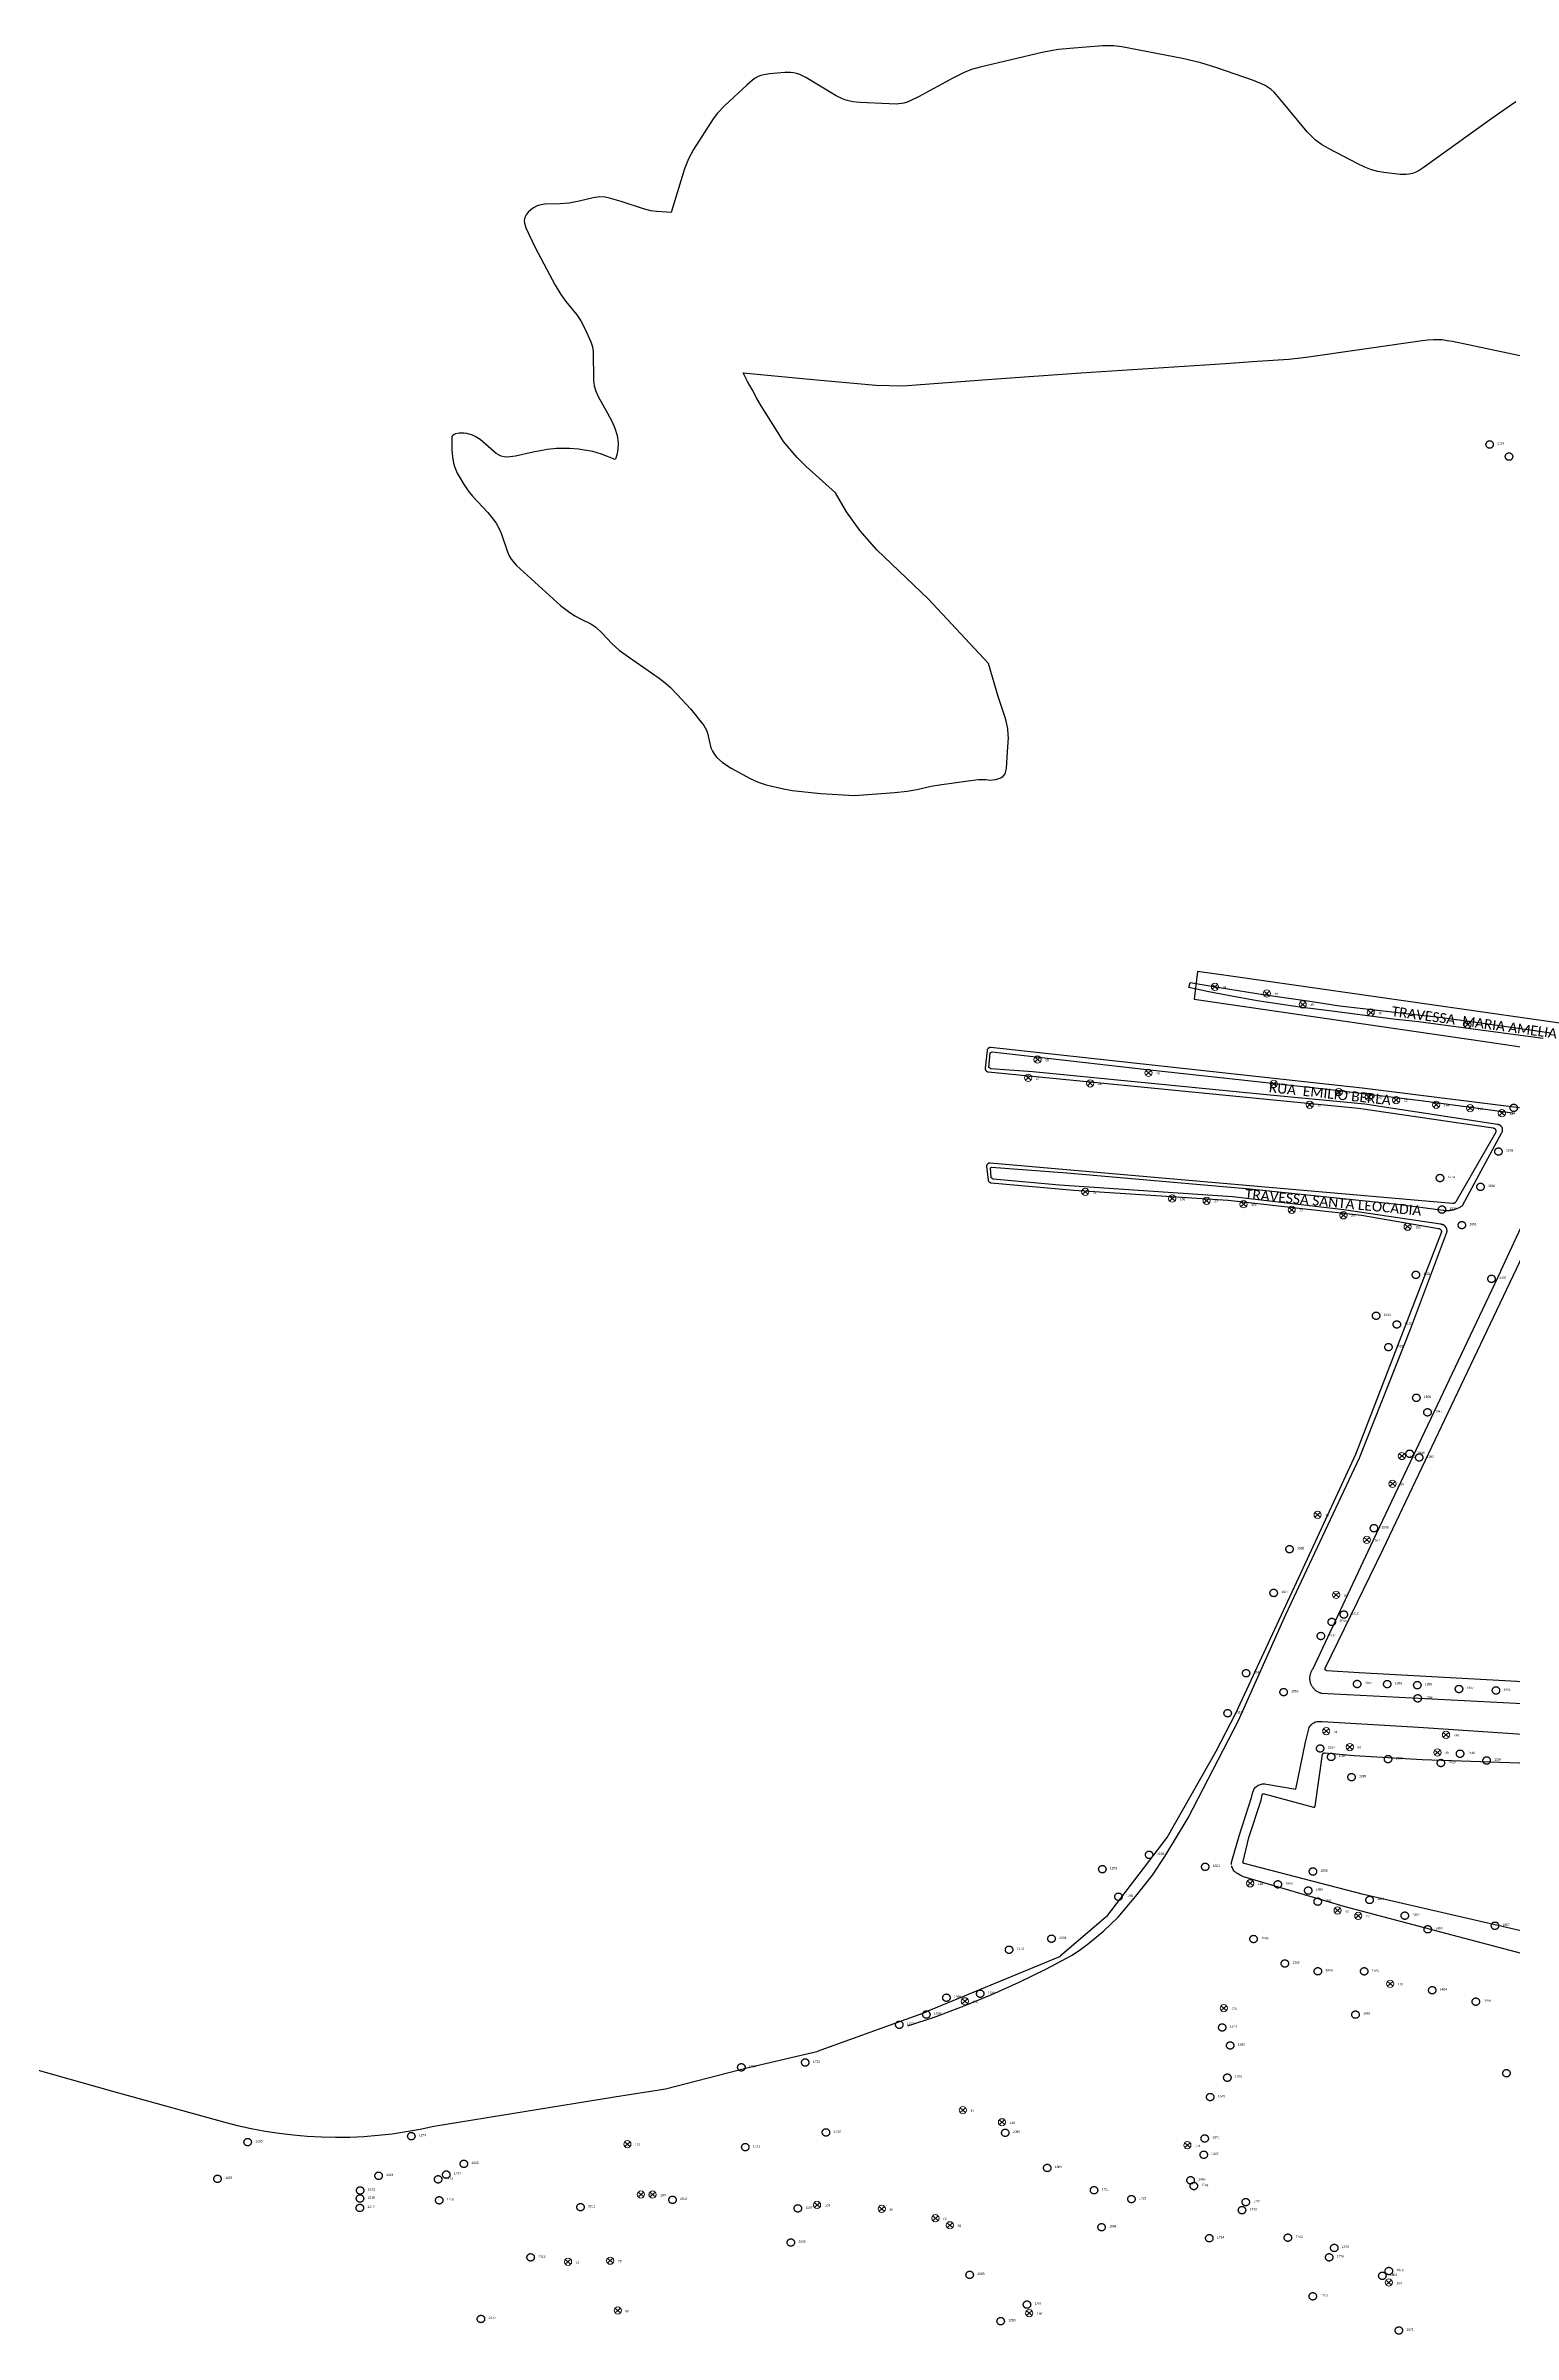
# Model space of a CAD drawing. Header units: millimetres. Extents: x 676447 to 689606, y 7455628 to 7463967.
# Drawn here: x 684855 to 685300, y 7457893 to 7458587 of the extents above; entities that cross this region are included whole.
import ezdxf

# ---------------------------------------------------------------- set-up
doc = ezdxf.new("R2010")
doc.units = ezdxf.units.MM
doc.header["$LTSCALE"] = 0.1
doc.header["$MEASUREMENT"] = 0
doc.linetypes.add('PHANTOM2', pattern=[1.25, 0.625, -0.125, 0.125, -0.125, 0.125, -0.125])
doc.layers.add('10.4-Postes', color=1, linetype='Continuous', lineweight=0)
for name, color, linetype in [('Caixas Subterrâneas', 5, 'Continuous'), ('LEGENDAS_INFRAESTRUTURAS', 7, 'Continuous'), ('MUB_MEIOFIO', 7, 'Continuous'), ('MUB_QUADRAS', 7, 'Continuous'), ('MUB_SEGMENTO', 7, 'Continuous'), ('NOS_DE_INFRAESTRUTURA', 7, 'Continuous')]:
    doc.layers.add(name, color=color, linetype=linetype)
doc.styles.add('Legend', font='calibri.ttf')
doc.styles.get("Standard").update_dxf_attribs({"font": 'arial.ttf'})

# ---------------------------------------------------------------- blocks, each defined once
blk = doc.blocks.new('MHMZ')
at = {"linetype": 'PHANTOM2'}
blk.add_circle((0, 0), 0.0000101, dxfattribs=at)
blk = doc.blocks.new('PTPT')
at = {"layer": '10.4-Postes', "color": 1, "linetype": 'PHANTOM2'}
for points in [[(-0.0000079, 0.0000104), (0.0000075, -0.000002)], [(0.000007, 0.0000109), (-0.0000074, -0.0000025)]]:
    blk.add_lwpolyline(points, dxfattribs=at)
at = {"layer": '10.4-Postes', "color": 1}
blk.add_circle((-0.0000002, 0.0000042), 0.00000987, dxfattribs=at)

msp = doc.modelspace()

# ---------------------------------------------------------------- linework, layer by layer
at = {"layer": 'MUB_MEIOFIO', "linetype": 'Continuous'}
for points in [[(685309.46, 7458285.9), (685292.01, 7458288.17), (685271.62, 7458290.96), (685264.02, 7458291.79), (685243.88, 7458294.43), (685236.34, 7458295.33), (685222.75, 7458297.3), (685213.89, 7458298.95), (685208.03, 7458300.07), (685202.01, 7458301.34), (685202.39, 7458302.85), (685211.92, 7458301.27), (685224.57, 7458299.25), (685239.43, 7458297.15), (685247.69, 7458295.8), (685254.91, 7458294.97), (685270.57, 7458293.18), (685278.84, 7458292.27), (685291.98, 7458290.47), (685311.81, 7458287.62)], [(685116.78, 7457986.46), (685125.37, 7457989.36), (685133.86, 7457992.53), (685142.25, 7457995.98), (685150.51, 7457999.7), (685158.66, 7458003.69), (685166.66, 7458007.94), (685169.13, 7458009.67), (685171.54, 7458011.49), (685173.89, 7458013.38), (685176.18, 7458015.35), (685178.41, 7458017.39), (685180.56, 7458019.5), (685185.88, 7458025.79), (685191.02, 7458032.23), (685194.74, 7458037.82), (685201.77, 7458049.61), (685217.05, 7458079.09), (685231.47, 7458111.27), (685253.77, 7458158.71), (685269.22, 7458197.8), (685280.19, 7458226.86), (685280.21, 7458226.93), (685280.23, 7458227), (685280.25, 7458227.06), (685280.27, 7458227.13), (685280.28, 7458227.2), (685280.29, 7458227.27), (685280.3, 7458227.33), (685280.31, 7458227.4), (685280.31, 7458227.47), (685280.32, 7458227.54), (685280.32, 7458227.61), (685280.31, 7458227.68), (685280.31, 7458227.75), (685280.3, 7458227.82), (685280.29, 7458227.88), (685280.28, 7458227.95), (685280.26, 7458228.02), (685280.25, 7458228.09), (685280.23, 7458228.15), (685280.21, 7458228.22), (685280.18, 7458228.28), (685280.16, 7458228.35), (685280.13, 7458228.41), (685280.1, 7458228.47), (685280.07, 7458228.53), (685280.03, 7458228.59), (685279.99, 7458228.65), (685279.96, 7458228.71), (685279.92, 7458228.77), (685279.87, 7458228.82), (685279.83, 7458228.87), (685279.78, 7458228.93), (685279.73, 7458228.97), (685279.68, 7458229.02), (685279.63, 7458229.07), (685279.58, 7458229.11), (685279.53, 7458229.16), (685279.47, 7458229.2), (685279.41, 7458229.24), (685279.35, 7458229.27), (685279.29, 7458229.31), (685279.23, 7458229.34), (685279.17, 7458229.37), (685279.11, 7458229.4), (685279.04, 7458229.42), (685278.98, 7458229.45), (685278.91, 7458229.47), (685278.85, 7458229.49), (685278.78, 7458229.51), (685278.71, 7458229.52), (685278.65, 7458229.53), (685278.58, 7458229.54), (685278.51, 7458229.55), (685278.44, 7458229.56), (685278.37, 7458229.56), (685278.3, 7458229.56), (685249.01, 7458233.96), (685215.26, 7458237.92), (685162.73, 7458241.43), (685142.61, 7458243.23), (685142.07, 7458243.68), (685141.8, 7458246.64), (685142.16, 7458246.91), (685164.98, 7458245.12), (685220.55, 7458240.26), (685265.34, 7458235.68), (685279.18, 7458233.79), (685279.46, 7458233.76), (685279.74, 7458233.74), (685280.02, 7458233.72), (685280.3, 7458233.72), (685280.58, 7458233.72), (685280.85, 7458233.74), (685281.13, 7458233.76), (685281.41, 7458233.8), (685281.69, 7458233.84), (685281.96, 7458233.89), (685282.24, 7458233.95), (685282.51, 7458234.03), (685282.77, 7458234.11), (685283.04, 7458234.2), (685283.3, 7458234.3), (685283.56, 7458234.4), (685283.81, 7458234.52), (685284.07, 7458234.65), (685284.31, 7458234.78), (685284.55, 7458234.92), (685284.79, 7458235.07), (685285.02, 7458235.23), (685296.98, 7458257.4), (685297, 7458257.45), (685297.03, 7458257.5), (685297.05, 7458257.55), (685297.07, 7458257.6), (685297.09, 7458257.66), (685297.11, 7458257.71), (685297.12, 7458257.77), (685297.14, 7458257.82), (685297.15, 7458257.88), (685297.16, 7458257.93), (685297.16, 7458257.99), (685297.17, 7458258.04), (685297.17, 7458258.1), (685297.18, 7458258.16), (685297.18, 7458258.21), (685297.17, 7458258.27), (685297.17, 7458258.33), (685297.16, 7458258.38), (685297.15, 7458258.44), (685297.15, 7458258.49), (685297.13, 7458258.55), (685297.12, 7458258.6), (685297.1, 7458258.66), (685297.09, 7458258.71), (685297.07, 7458258.77), (685297.05, 7458258.82), (685297.02, 7458258.87), (685297, 7458258.92), (685296.97, 7458258.97), (685296.94, 7458259.02), (685296.91, 7458259.07), (685296.88, 7458259.12), (685296.85, 7458259.16), (685296.81, 7458259.21), (685296.78, 7458259.25), (685296.74, 7458259.29), (685296.7, 7458259.33), (685296.66, 7458259.37), (685296.62, 7458259.41), (685296.58, 7458259.45), (685296.53, 7458259.48), (685296.49, 7458259.52), (685296.44, 7458259.55), (685296.39, 7458259.58), (685296.34, 7458259.61), (685296.29, 7458259.63), (685296.24, 7458259.66), (685296.19, 7458259.68), (685296.14, 7458259.71), (685296.09, 7458259.73), (685296.03, 7458259.74), (685295.98, 7458259.76), (685295.92, 7458259.77), (685295.87, 7458259.79), (685295.81, 7458259.8), (685295.76, 7458259.81), (685295.7, 7458259.81), (685295.64, 7458259.82), (685255.34, 7458266), (685227.72, 7458268.6), (685154.69, 7458275.78), (685141.92, 7458276.73), (685141.39, 7458277.09), (685141.74, 7458281.52), (685142.32, 7458281.87), (685188.39, 7458276.6), (685244.96, 7458270.43), (685273.14, 7458267.03), (685300.91, 7458263.2)], [(685315.56, 7458256.19), (685296.55, 7458215.29), (685296.54, 7458215.27), (685257.09, 7458132.07), (685239.51, 7458094.59), (685239.42, 7458094.46), (685239.33, 7458094.33), (685239.25, 7458094.19), (685239.17, 7458094.05), (685239.1, 7458093.91), (685239.04, 7458093.77), (685238.97, 7458093.62), (685238.92, 7458093.48), (685238.86, 7458093.33), (685238.82, 7458093.17), (685238.78, 7458093.02), (685238.74, 7458092.87), (685238.71, 7458092.71), (685238.68, 7458092.56), (685238.66, 7458092.4), (685238.65, 7458092.24), (685238.64, 7458092.08), (685238.64, 7458091.93), (685238.64, 7458091.77), (685238.64, 7458091.61), (685238.66, 7458091.45), (685238.68, 7458091.29), (685238.7, 7458091.14), (685238.73, 7458090.98), (685238.76, 7458090.83), (685238.8, 7458090.67), (685238.85, 7458090.52), (685238.9, 7458090.37), (685238.95, 7458090.22), (685239.01, 7458090.08), (685239.08, 7458089.93), (685239.15, 7458089.79), (685239.22, 7458089.65), (685239.3, 7458089.51), (685239.38, 7458089.38), (685239.47, 7458089.25), (685239.57, 7458089.12), (685239.66, 7458089), (685239.77, 7458088.87), (685239.87, 7458088.76), (685239.98, 7458088.64), (685240.1, 7458088.53), (685240.21, 7458088.43), (685240.33, 7458088.32), (685240.46, 7458088.23), (685240.59, 7458088.13), (685240.72, 7458088.04), (685240.85, 7458087.96), (685240.99, 7458087.88), (685241.13, 7458087.81), (685241.27, 7458087.74), (685241.41, 7458087.67), (685241.56, 7458087.61), (685241.71, 7458087.55), (685241.86, 7458087.5), (685242.01, 7458087.46), (685242.16, 7458087.42), (685348.59, 7458081.9)], [(685214.95, 7458035.38), (685214.95, 7458036.02), (685215.01, 7458036.36), (685215.03, 7458036.47), (685217.36, 7458044.44), (685221.05, 7458055.72), (685221.34, 7458057.1), (685221.4, 7458057.39), (685221.57, 7458057.81), (685221.69, 7458058.06), (685221.86, 7458058.34), (685222.23, 7458058.84), (685222.44, 7458059), (685222.48, 7458059.04), (685223.01, 7458059.43), (685223.42, 7458059.6), (685223.72, 7458059.72), (685224.04, 7458059.78), (685224.04, 7458059.78), (685224.38, 7458059.85), (685224.72, 7458059.85), (685225.07, 7458059.85), (685225.51, 7458059.76), (685234.42, 7458058.28), (685237.37, 7458072.52), (685238.49, 7458077), (685238.66, 7458077.28), (685238.78, 7458077.44), (685238.93, 7458077.65), (685239.27, 7458077.99), (685239.6, 7458078.24), (685239.88, 7458078.4), (685240.38, 7458078.65), (685240.55, 7458078.69), (685240.88, 7458078.82), (685241.36, 7458078.82), (685241.4, 7458078.82), (685241.9, 7458078.78), (685242.47, 7458078.74), (685271.7, 7458077.08), (685342.29, 7458072.31)], [(685323.53, 7458002.96), (685249.43, 7458022.57), (685218.6, 7458031.68), (685217.55, 7458032.2), (685216.76, 7458032.68), (685216.48, 7458032.83), (685216.32, 7458032.95), (685216.32, 7458032.95), (685215.94, 7458033.23), (685215.78, 7458033.44), (685215.46, 7458033.76), (685215.22, 7458034.38), (685215.22, 7458034.38), (685215.2, 7458034.43), (685215.08, 7458034.73), (685215.01, 7458035.05)]]:
    msp.add_lwpolyline(points, dxfattribs=at)
at = {"layer": 'MUB_QUADRAS', "linetype": 'Continuous'}
for points in [[(685301.22, 7458569.95), (685293.95, 7458564.87), (685273.08, 7458549.89), (685271.89, 7458549.13), (685270.83, 7458548.57), (685269.83, 7458548.17), (685268.85, 7458547.94), (685267.89, 7458547.85), (685266.11, 7458547.91), (685261.14, 7458548.48), (685259.37, 7458548.76), (685257.43, 7458549.26), (685255.42, 7458550.06), (685253.25, 7458551.13), (685244.41, 7458555.78), (685242.28, 7458556.99), (685240.42, 7458558.3), (685239.57, 7458559.06), (685237.89, 7458560.83), (685229.59, 7458570.85), (685227.84, 7458572.8), (685226.98, 7458573.61), (685226.09, 7458574.3), (685225.13, 7458574.9), (685224.07, 7458575.42), (685221.61, 7458576.38), (685210.46, 7458580.25), (685205.6, 7458581.78), (685200.13, 7458583.01), (685181.73, 7458586.63), (685179.3, 7458586.92), (685175.86, 7458586.9), (685165.96, 7458586.12), (685162.51, 7458585.77), (685160.19, 7458585.4), (685157.52, 7458584.84), (685138.75, 7458580.44), (685136.11, 7458579.71), (685133.86, 7458578.86), (685130.38, 7458577.11), (685120.03, 7458571.45), (685117.68, 7458570.28), (685116.6, 7458569.85), (685115.53, 7458569.54), (685113.36, 7458569.25), (685111.08, 7458569.27), (685102.35, 7458569.74), (685100.09, 7458569.96), (685097.98, 7458570.41), (685096.98, 7458570.78), (685095.02, 7458571.75), (685085.87, 7458577.29), (685083.97, 7458578.21), (685083.03, 7458578.52), (685082.08, 7458578.71), (685081.16, 7458578.79), (685079.44, 7458578.77), (685074.81, 7458578.4), (685073.12, 7458578.15), (685072.23, 7458577.91), (685071.35, 7458577.56), (685070.49, 7458577.09), (685069.65, 7458576.51), (685068, 7458575.12), (685061.29, 7458568.85), (685059.06, 7458566.49), (685057.76, 7458564.79), (685051.77, 7458555.49), (685050.23, 7458552.65), (685049.06, 7458549.59), (685045, 7458536.33), (685043.7, 7458536.5), (685040.57, 7458536.65), (685038.85, 7458536.89), (685036.63, 7458537.43), (685029.85, 7458539.67), (685026.27, 7458540.72), (685024.96, 7458541), (685023.26, 7458541.08), (685021.29, 7458540.8), (685017.07, 7458539.79), (685014.05, 7458539.24), (685011.34, 7458539), (685006.62, 7458538.92), (685005.04, 7458538.61), (685004.15, 7458538.27), (685003.25, 7458537.78), (685002.39, 7458537.15), (685001.61, 7458536.42), (685000.99, 7458535.62), (685000.58, 7458534.8), (685000.42, 7458533.97), (685000.46, 7458533.16), (685000.92, 7458531.7), (685003.76, 7458525.78), (685009.78, 7458514.37), (685011.53, 7458511.45), (685013.06, 7458509.41), (685016.41, 7458505.32), (685017.59, 7458503.53), (685018.66, 7458501.43), (685020.61, 7458497.13), (685021.12, 7458495.63), (685021.38, 7458494.22), (685021.47, 7458485.42), (685021.65, 7458483.83), (685022.13, 7458482.14), (685022.88, 7458480.52), (685025.71, 7458475.55), (685027.02, 7458473.04), (685027.88, 7458470.99), (685028.58, 7458468.74), (685028.94, 7458466.49), (685028.85, 7458464.45), (685028.52, 7458462.84), (685028.2, 7458461.88), (685027.96, 7458461.47), (685023.85, 7458463.12), (685021.22, 7458463.9), (685016.91, 7458464.62), (685014.14, 7458464.83), (685010.25, 7458464.75), (685007.37, 7458464.46), (685003.11, 7458463.7), (684997.74, 7458462.48), (684995.37, 7458462.19), (684994.33, 7458462.25), (684993.41, 7458462.49), (684992.6, 7458462.86), (684991.9, 7458463.32), (684987.09, 7458467.54), (684985.57, 7458468.48), (684984.72, 7458468.85), (684982.98, 7458469.33), (684982.14, 7458469.45), (684980.67, 7458469.45), (684979.56, 7458469.21), (684979.15, 7458469.03), (684978.63, 7458468.65), (684978.51, 7458468.41), (684978.42, 7458467.67), (684978.46, 7458464.41), (684978.63, 7458462.32), (684979, 7458460.34), (684979.29, 7458459.37), (684980.13, 7458457.35), (684980.69, 7458456.26), (684982.02, 7458454.04), (684983.43, 7458451.99), (684984.74, 7458450.34), (684989.4, 7458445.35), (684990.63, 7458443.87), (684991.89, 7458442.12), (684993.05, 7458440.03), (684993.56, 7458438.83), (684995.33, 7458433.49), (684995.87, 7458432.27), (684996.5, 7458431.2), (684998.06, 7458429.34), (685011.46, 7458417.18), (685013.86, 7458415.38), (685015.81, 7458414.05), (685017.85, 7458412.9), (685020.64, 7458411.59), (685022.18, 7458410.63), (685023.9, 7458409.05), (685027.1, 7458405.6), (685029.26, 7458403.69), (685032.09, 7458401.61), (685041.35, 7458395.11), (685043.16, 7458393.75), (685044.69, 7458392.45), (685046.85, 7458390.23), (685050.91, 7458385.73), (685054.92, 7458380.78), (685055.72, 7458379.36), (685056.05, 7458378.45), (685057.07, 7458374.07), (685057.51, 7458373), (685058.1, 7458372.02), (685058.84, 7458371.14), (685060.55, 7458369.63), (685063.16, 7458367.9), (685069, 7458364.71), (685071.39, 7458363.62), (685073.78, 7458362.85), (685079.04, 7458361.59), (685081.7, 7458361.12), (685090.36, 7458360.19), (685100.58, 7458359.54), (685108.72, 7458360.23), (685112.84, 7458360.51), (685116.58, 7458360.86), (685119.5, 7458361.39), (685123.81, 7458362.37), (685126.37, 7458362.78), (685135.04, 7458364.03), (685138.17, 7458364.42), (685140.5, 7458364.38), (685141.69, 7458364.2), (685143.42, 7458364.43), (685144.94, 7458364.92), (685145.74, 7458365.46), (685146.28, 7458366.15), (685146.66, 7458367.75), (685147.05, 7458372.94), (685147.28, 7458377.09), (685147.25, 7458378), (685147.07, 7458379.93), (685146.61, 7458382.07), (685146.3, 7458383.2), (685144.15, 7458389.64), (685141.21, 7458399.6), (685122.9, 7458419.18), (685107.33, 7458434.08), (685102.32, 7458439.83), (685098.21, 7458445.59), (685094.82, 7458451.31), (685085.93, 7458459.34), (685083.19, 7458462.03), (685079.02, 7458466.94), (685076.39, 7458471.14), (685072.3, 7458477.76), (685070.83, 7458480.19), (685069.51, 7458482.67), (685068.19, 7458485.15), (685066.88, 7458487.77), (685086.98, 7458485.87), (685107.08, 7458483.98), (685115.24, 7458483.78), (685142.23, 7458485.78), (685169.22, 7458487.79), (685213.13, 7458490.58), (685222.76, 7458491.24), (685232.38, 7458491.91), (685237.62, 7458492.49), (685255.18, 7458495.02), (685272.73, 7458497.55), (685274.45, 7458497.71), (685276.17, 7458497.88), (685278.17, 7458497.84), (685278.83, 7458497.8), (685280.38, 7458497.56), (685281.93, 7458497.32), (685312.01, 7458490.98)], [(685314.5, 7458290.59), (685214.07, 7458304.88), (685204.67, 7458306.22), (685203.62, 7458297.79), (685291.76, 7458284.94), (685310.93, 7458282.19)], [(685302.26, 7458264.85), (685254.56, 7458270.88), (685141.92, 7458283.13), (685141.81, 7458283.14), (685141.71, 7458283.13), (685141.61, 7458283.12), (685141.5, 7458283.09), (685141.41, 7458283.05), (685141.31, 7458283.01), (685141.23, 7458282.95), (685141.14, 7458282.88), (685141.07, 7458282.81), (685141, 7458282.73), (685140.95, 7458282.64), (685140.9, 7458282.55), (685140.86, 7458282.45), (685140.83, 7458282.35), (685140.82, 7458282.25), (685140.82, 7458282.24), (685140.25, 7458276.87), (685140.25, 7458276.77), (685140.25, 7458276.66), (685140.27, 7458276.56), (685140.3, 7458276.46), (685140.34, 7458276.36), (685140.38, 7458276.27), (685140.44, 7458276.18), (685140.51, 7458276.1), (685140.58, 7458276.02), (685140.66, 7458275.96), (685140.75, 7458275.9), (685140.84, 7458275.85), (685140.94, 7458275.82), (685141.04, 7458275.79), (685141.15, 7458275.77), (685253.48, 7458264.74), (685294.27, 7458258.79), (685294.34, 7458258.78), (685294.44, 7458258.75), (685294.54, 7458258.72), (685294.63, 7458258.67), (685294.72, 7458258.61), (685294.8, 7458258.55), (685294.87, 7458258.47), (685294.94, 7458258.39), (685295, 7458258.3), (685295.04, 7458258.21), (685295.08, 7458258.11), (685295.11, 7458258.01), (685295.12, 7458257.91), (685295.13, 7458257.8), (685295.13, 7458257.7), (685295.11, 7458257.6), (685295.08, 7458257.5), (685295.04, 7458257.4), (685295, 7458257.3), (685282.97, 7458236.36), (685282.95, 7458236.32), (685282.88, 7458236.24), (685282.82, 7458236.16), (685282.74, 7458236.09), (685282.65, 7458236.03), (685282.56, 7458235.97), (685282.47, 7458235.93), (685282.37, 7458235.9), (685282.27, 7458235.87), (685282.16, 7458235.86), (685282.06, 7458235.86), (685281.95, 7458235.87), (685141.7, 7458248.09), (685141.59, 7458248.1), (685141.49, 7458248.09), (685141.38, 7458248.07), (685141.28, 7458248.04), (685141.19, 7458248), (685141.09, 7458247.95), (685141.01, 7458247.89), (685140.93, 7458247.83), (685140.86, 7458247.75), (685140.79, 7458247.67), (685140.74, 7458247.58), (685140.69, 7458247.49), (685140.65, 7458247.39), (685140.63, 7458247.29), (685140.61, 7458247.18), (685140.61, 7458247.08), (685140.62, 7458246.97), (685141.13, 7458243.01), (685141.15, 7458242.91), (685141.18, 7458242.8), (685141.22, 7458242.71), (685141.26, 7458242.62), (685141.32, 7458242.53), (685141.39, 7458242.45), (685141.47, 7458242.38), (685141.55, 7458242.31), (685141.64, 7458242.26), (685141.73, 7458242.21), (685141.83, 7458242.18), (685141.93, 7458242.15), (685142.03, 7458242.14), (685167.12, 7458239.94), (685213.85, 7458236.91), (685213.95, 7458236.9), (685254.34, 7458232.29), (685277.77, 7458228.31), (685277.87, 7458228.28), (685277.97, 7458228.25), (685278.06, 7458228.21), (685278.15, 7458228.16), (685278.24, 7458228.09), (685278.31, 7458228.02), (685278.38, 7458227.95), (685278.45, 7458227.86), (685278.5, 7458227.77), (685278.54, 7458227.68), (685278.57, 7458227.58), (685278.59, 7458227.47), (685278.6, 7458227.37), (685278.6, 7458227.26), (685278.59, 7458227.16), (685278.57, 7458227.06), (685278.54, 7458226.96), (685252.51, 7458159.72), (685237.85, 7458128.05), (685216.14, 7458081.19), (685210.2, 7458069.71), (685210.18, 7458069.67), (685195.42, 7458043.67), (685195.41, 7458043.64), (685195.35, 7458043.56), (685177, 7458019.61), (685176.94, 7458019.53), (685176.86, 7458019.46), (685163.01, 7458007.59), (685162.93, 7458007.53), (685162.84, 7458007.47), (685162.74, 7458007.43), (685122.38, 7457990.7), (685122.34, 7457990.68), (685089.3, 7457978.68), (685089.28, 7457978.68), (685089.18, 7457978.65), (685068.81, 7457973.9), (685068.75, 7457973.88), (685043.24, 7457967.33), (685027.8, 7457964.83), (684973.03, 7457955.98), (684968.83, 7457955.07), (684964.6, 7457954.31), (684960.35, 7457953.68), (684956.08, 7457953.2), (684951.8, 7457952.86), (684947.51, 7457952.66), (684943.21, 7457952.61), (684938.92, 7457952.7), (684934.63, 7457952.93), (684930.35, 7457953.31), (684926.09, 7457953.82), (684921.84, 7457954.48), (684917.62, 7457955.28), (684913.43, 7457956.22), (684909.27, 7457957.3), (684875.69, 7457966.6), (684853.06, 7457972.93)], [(685243.35, 7458094.62), (685243.35, 7458094.67), (685243.35, 7458094.72), (685243.35, 7458094.78), (685243.36, 7458094.83), (685243.38, 7458094.88), (685243.39, 7458094.91), (685260.9, 7458131.06), (685308.24, 7458230.55)], [(685351.26, 7458088.15), (685253.66, 7458093.58), (685243.81, 7458094.19), (685243.76, 7458094.2), (685243.71, 7458094.21), (685243.66, 7458094.23), (685243.61, 7458094.25), (685243.57, 7458094.28), (685243.53, 7458094.31), (685243.49, 7458094.34), (685243.45, 7458094.38), (685243.42, 7458094.42), (685243.4, 7458094.47), (685243.38, 7458094.52), (685243.36, 7458094.57), (685243.35, 7458094.62)], [(685218.42, 7458036.13), (685218.42, 7458036.18), (685218.43, 7458036.23), (685218.44, 7458036.28), (685220.21, 7458043.63), (685223.91, 7458054.95), (685224.24, 7458056.5), (685224.25, 7458056.55), (685224.27, 7458056.6), (685224.29, 7458056.64), (685224.32, 7458056.69), (685224.35, 7458056.73), (685224.39, 7458056.76), (685224.43, 7458056.8), (685224.47, 7458056.83), (685224.52, 7458056.85), (685224.57, 7458056.87), (685224.62, 7458056.88), (685224.67, 7458056.89), (685224.72, 7458056.89), (685224.78, 7458056.89), (685224.83, 7458056.88), (685239.77, 7458052.8), (685239.82, 7458052.79), (685239.88, 7458052.79), (685239.93, 7458052.79), (685239.98, 7458052.8), (685240.03, 7458052.82), (685240.08, 7458052.83), (685240.13, 7458052.86), (685240.17, 7458052.89), (685240.21, 7458052.92), (685240.25, 7458052.96), (685240.28, 7458053), (685240.31, 7458053.04), (685240.34, 7458053.09), (685240.35, 7458053.12), (685242.58, 7458068.92), (685242.6, 7458068.96), (685242.63, 7458069.01), (685242.66, 7458069.05), (685242.69, 7458069.09), (685242.73, 7458069.13), (685242.77, 7458069.16), (685242.82, 7458069.19), (685242.86, 7458069.21), (685242.91, 7458069.22), (685242.96, 7458069.24), (685243.02, 7458069.24), (685243.13, 7458069.25), (685243.26, 7458069.25), (685252.18, 7458068.52), (685272.78, 7458067.3), (685340.64, 7458064.89)], [(685324.66, 7458010.26), (685255.03, 7458026.33), (685218.8, 7458035.68), (685218.75, 7458035.69), (685218.7, 7458035.71), (685218.65, 7458035.74), (685218.61, 7458035.77), (685218.57, 7458035.8), (685218.54, 7458035.84), (685218.5, 7458035.88), (685218.48, 7458035.93), (685218.46, 7458035.98), (685218.44, 7458036.03), (685218.43, 7458036.08), (685218.42, 7458036.13)]]:
    msp.add_lwpolyline(points, dxfattribs=at)

# ---------------------------------------------------------------- block references
at = {"layer": 'Caixas Subterrâneas', "color": 40}
for p, xscale, yscale, zscale, rotation in [((685293.24, 7458466.02), 111319.4907932736, 111319.4907932736, 111319.4907932736, 359.2943854097804), ((685299.11, 7458462.34), 111319.4907932736, 111319.4907932736, 111319.4907932736, 359.2943619245709), ((685300.55, 7458264.85), 111319.4907932736, 111319.4907932736, 111319.4907932736, 359.2942954002558), ((685295.91, 7458251.6), 111319.4907932736, 111319.4907932736, 111319.4907932736, 359.2943089522212), ((685278.18, 7458243.58), 111319.4907932736, 111319.4907932736, 111319.4907932736, 359.2943739528547), ((685290.46, 7458240.9), 111319.4907932736, 111319.4907932736, 111319.4907932736, 359.2943263981427), ((685278.77, 7458234), 111319.4907932736, 111319.4907932736, 111319.4907932736, 359.2943687498206), ((685284.8, 7458229.3), 111319.4907932736, 111319.4907932736, 111319.4907932736, 359.2943443552646), ((685270.87, 7458214.22), 111319.4907932736, 111319.4907932736, 111319.4907932736, 359.2943926840467), ((685293.8, 7458213.02), 111319.4907932736, 111319.4907932736, 111319.4907932736, 359.2943050539393), ((685258.81, 7458201.82), 111319.4907932735, 111319.4907932735, 111319.4907932735, 359.2944347850917), ((685265.08, 7458199.19), 111319.4907932736, 111319.4907932736, 111319.4907932736, 359.2944100943066), ((685262.54, 7458192.31), 111319.4907932735, 111319.4907932735, 111319.4907932735, 359.2944176135682), ((685271, 7458176.94), 111319.4907932736, 111319.4907932736, 111319.4907932736, 359.2943806619006), ((685274.39, 7458172.53), 111319.4907932735, 111319.4907932735, 111319.4907932735, 359.2943664242175), ((685268.98, 7458159.98), 111319.4907932736, 111319.4907932736, 111319.4907932736, 359.2943831285515), ((685271.89, 7458158.85), 111319.4907932735, 111319.4907932735, 111319.4907932735, 359.2943717008097), ((685232.55, 7458131.03), 111319.4907932736, 111319.4907932736, 111319.4907932736, 359.294512852575), ((685258.15, 7458137.41), 111319.4907932736, 111319.4907932736, 111319.4907932736, 359.2944173546337), ((685227.74, 7458117.76), 111319.4907932736, 111319.4907932736, 111319.4907932736, 359.294527042452), ((685249.01, 7458111.23), 111319.4907932736, 111319.4907932736, 111319.4907932736, 359.2944440706415), ((685242.06, 7458104.7), 111319.4907932736, 111319.4907932736, 111319.4907932736, 359.2944684974972), ((685245.36, 7458108.97), 111319.4907932736, 111319.4907932736, 111319.4907932736, 359.2944572588264), ((685219.37, 7458093.42), 111319.4907932736, 111319.4907932736, 111319.4907932736, 359.294551363518), ((685253.04, 7458090.16), 111319.4907932736, 111319.4907932736, 111319.4907932736, 359.2944222158181), ((685262.18, 7458090.12), 111319.4907932736, 111319.4907932736, 111319.4907932736, 359.2943874168678), ((685271.31, 7458089.79), 111319.4907932736, 111319.4907932736, 111319.4907932736, 359.2943525710538), ((685230.75, 7458087.69), 111319.4907932736, 111319.4907932736, 111319.4907932736, 359.2945062825306), ((685271.43, 7458085.81), 111319.4907932736, 111319.4907932736, 111319.4907932736, 359.2943508827187), ((685283.95, 7458088.63), 111319.4907932736, 111319.4907932736, 111319.4907932736, 359.2943041063753), ((685295.16, 7458088.21), 111319.4907932736, 111319.4907932736, 111319.4907932736, 359.2942612756633), ((685213.78, 7458081.29), 111319.4907932735, 111319.4907932735, 111319.4907932735, 359.2945689181025), ((685241.82, 7458070.61), 111319.4907932736, 111319.4907932736, 111319.4907932736, 359.2944588575349), ((685284.27, 7458069.01), 111319.4907932736, 111319.4907932736, 111319.4907932736, 359.2942968044133), ((685245.18, 7458068.04), 111319.4907932735, 111319.4907932735, 111319.4907932735, 359.2944452804614), ((685251.34, 7458061.91), 111319.4907932736, 111319.4907932736, 111319.4907932736, 359.2944199565755), ((685262.43, 7458067.38), 111319.4907932736, 111319.4907932736, 111319.4907932736, 359.2943794298586), ((685278.45, 7458066.19), 111319.4907932736, 111319.4907932736, 111319.4907932736, 359.2943180970611), ((685292.32, 7458066.96), 111319.4907932736, 111319.4907932736, 111319.4907932736, 359.2942655339933), ((685175.77, 7458033.99), 111319.4907932736, 111319.4907932736, 111319.4907932736, 359.2946989467106), ((685189.95, 7458038.36), 111319.4907932736, 111319.4907932736, 111319.4907932736, 359.2946463259469), ((685206.97, 7458034.71), 111319.4907932735, 111319.4907932735, 111319.4907932735, 359.2945804440243), ((685229, 7458029.41), 111319.4907932736, 111319.4907932736, 111319.4907932736, 359.2944949278111), ((685238.22, 7458027.51), 111319.4907932736, 111319.4907932736, 111319.4907932736, 359.2944592670837), ((685239.65, 7458033.31), 111319.4907932736, 111319.4907932736, 111319.4907932736, 359.2944556124129), ((685180.65, 7458025.65), 111319.4907932736, 111319.4907932736, 111319.4907932736, 359.2946778004333), ((685241.1, 7458024.16), 111319.4907932736, 111319.4907932736, 111319.4907932736, 359.2944472714565), ((685256.83, 7458024.67), 111319.4907932736, 111319.4907932736, 111319.4907932736, 359.2943875260602), ((685267.5, 7458019.91), 111319.4907932735, 111319.4907932735, 111319.4907932735, 359.2943454396204), ((685274.46, 7458015.78), 111319.4907932736, 111319.4907932736, 111319.4907932736, 359.2943176681777), ((685294.86, 7458016.85), 111319.4907932736, 111319.4907932736, 111319.4907932736, 359.2942403721107), ((685147.47, 7458009.58), 111319.4907932736, 111319.4907932736, 111319.4907932736, 359.2947991341025), ((685160.35, 7458012.91), 111319.4907932736, 111319.4907932736, 111319.4907932736, 359.2947511454462), ((685221.64, 7458012.82), 111319.4907932736, 111319.4907932736, 111319.4907932736, 359.2945178369874), ((685231.13, 7458005.4), 111319.4907932736, 111319.4907932736, 111319.4907932736, 359.2944794057904), ((685241.14, 7458003.04), 111319.4907932735, 111319.4907932735, 111319.4907932735, 359.2944405726486), ((685255.2, 7458003.02), 111319.4907932736, 111319.4907932736, 111319.4907932736, 359.2943870436798), ((685128.47, 7457995.03), 111319.4907932736, 111319.4907932736, 111319.4907932736, 359.2948669511665), ((685138.73, 7457996.24), 111319.4907932735, 111319.4907932735, 111319.4907932735, 359.2948282982708), ((685275.83, 7457997.29), 111319.4907932736, 111319.4907932736, 111319.4907932736, 359.2943067345411), ((685289.03, 7457993.83), 111319.4907932735, 111319.4907932735, 111319.4907932735, 359.2942554322329), ((685114.18, 7457986.82), 111319.4907932736, 111319.4907932736, 111319.4907932736, 359.2949188056106), ((685122.39, 7457989.94), 111319.4907932735, 111319.4907932735, 111319.4907932735, 359.2948885169669), ((685212.13, 7457986.01), 111319.4907932736, 111319.4907932736, 111319.4907932736, 359.2945457459033), ((685252.55, 7457989.9), 111319.4907932736, 111319.4907932736, 111319.4907932736, 359.2943930844084), ((685214.55, 7457980.55), 111319.4907932736, 111319.4907932736, 111319.4907932736, 359.294534821526), ((685066.28, 7457973.92), 111319.4907932736, 111319.4907932736, 111319.4907932736, 359.2950971533749), ((685085.66, 7457975.37), 111319.4907932735, 111319.4907932735, 111319.4907932735, 359.2950238287567), ((685298.34, 7457972.12), 111319.4907932736, 111319.4907932736, 111319.4907932736, 359.2942132882445), ((685208.49, 7457964.9), 111319.4907932736, 111319.4907932736, 111319.4907932736, 359.2945530438008), ((685213.68, 7457970.78), 111319.4907932735, 111319.4907932735, 111319.4907932735, 359.2945351232255), ((684916.54, 7457951.25), 111319.4907932736, 111319.4907932736, 111319.4907932736, 359.2956601349902), ((684966.19, 7457953.04), 111319.4907932736, 111319.4907932736, 111319.4907932736, 359.2954716934642), ((685091.94, 7457954.18), 111319.4907932736, 111319.4907932736, 111319.4907932736, 359.29499337198), ((685146.32, 7457954.07), 111319.4907932736, 111319.4907932736, 111319.4907932736, 359.2947863612494), ((685206.82, 7457952.35), 111319.4907932736, 111319.4907932736, 111319.4907932736, 359.2945555239102), ((684982.1, 7457944.66), 111319.4907932736, 111319.4907932736, 111319.4907932736, 359.2954085309366), ((685067.48, 7457949.73), 111319.4907932736, 111319.4907932736, 111319.4907932736, 359.2950851185182), ((685206.53, 7457947.41), 111319.4907932736, 111319.4907932736, 111319.4907932736, 359.2945550972782), ((684907.4, 7457940.11), 111319.4907932735, 111319.4907932735, 111319.4907932735, 359.2956914725165), ((684956.26, 7457941.04), 111319.4907932736, 111319.4907932736, 111319.4907932736, 359.2955057970379), ((684974.3, 7457939.95), 111319.4907932736, 111319.4907932736, 111319.4907932736, 359.2954367959015), ((684976.78, 7457941.38), 111319.4907932736, 111319.4907932736, 111319.4907932736, 359.2954277831722), ((685159.06, 7457943.4), 111319.4907932736, 111319.4907932736, 111319.4907932736, 359.2947345668647), ((685202.54, 7457939.67), 111319.4907932736, 111319.4907932736, 111319.4907932736, 359.2945678941875), ((685203.51, 7457937.92), 111319.4907932736, 111319.4907932736, 111319.4907932736, 359.2945636779592), ((684950.56, 7457931.28), 111319.4907932735, 111319.4907932735, 111319.4907932735, 359.2955244627678), ((684950.62, 7457934.14), 111319.4907932735, 111319.4907932735, 111319.4907932735, 359.2955251502558), ((684950.66, 7457936.56), 111319.4907932736, 111319.4907932736, 111319.4907932736, 359.2955257326155), ((684974.64, 7457933.58), 111319.4907932735, 111319.4907932735, 111319.4907932735, 359.2954335312666), ((685017.49, 7457931.51), 111319.4907932736, 111319.4907932736, 111319.4907932736, 359.2952697880446), ((685045.4, 7457933.73), 111319.4907932736, 111319.4907932736, 111319.4907932736, 359.2951642279146), ((685083.4, 7457931.14), 111319.4907932735, 111319.4907932735, 111319.4907932735, 359.2950187853214), ((685173.25, 7457936.65), 111319.4907932736, 111319.4907932736, 111319.4907932736, 359.2946784748723), ((685184.59, 7457933.96), 111319.4907932736, 111319.4907932736, 111319.4907932736, 359.2946344693971), ((685218.13, 7457930.61), 111319.4907932736, 111319.4907932736, 111319.4907932736, 359.2945057758067), ((685219.27, 7457933.05), 111319.4907932736, 111319.4907932736, 111319.4907932736, 359.2945021987737), ((685175.54, 7457925.43), 111319.4907932736, 111319.4907932736, 111319.4907932736, 359.2946662910066), ((685002.37, 7457916.29), 111319.4907932736, 111319.4907932736, 111319.4907932736, 359.2953226188417), ((685081.29, 7457920.78), 111319.4907932735, 111319.4907932735, 111319.4907932735, 359.2950235988412), ((685208.21, 7457922.09), 111319.4907932735, 111319.4907932735, 111319.4907932735, 359.2945408814155), ((685232.05, 7457922.26), 111319.4907932736, 111319.4907932736, 111319.4907932736, 359.2944502097035), ((685244.58, 7457916.3), 111319.4907932736, 111319.4907932736, 111319.4907932736, 359.2944006546622), ((685246.11, 7457919.15), 111319.4907932736, 111319.4907932736, 111319.4907932736, 359.2943957213041), ((685135.53, 7457910.97), 111319.4907932736, 111319.4907932736, 111319.4907932736, 359.2948141096023), ((685260.69, 7457910.7), 111319.4907932736, 111319.4907932736, 111319.4907932736, 359.2943376135183), ((685262.66, 7457912.15), 111319.4907932736, 111319.4907932736, 111319.4907932736, 359.2943305421253), ((685152.91, 7457901.96), 111319.4907932735, 111319.4907932735, 111319.4907932735, 359.2947451728114), ((685239.59, 7457904.48), 111319.4907932736, 111319.4907932736, 111319.4907932736, 359.2944159864399), ((684987.3, 7457897.61), 111319.4907932735, 111319.4907932735, 111319.4907932735, 359.2953742197276), ((685144.93, 7457896.95), 111319.4907932736, 111319.4907932736, 111319.4907932736, 359.2947740145975), ((685265.69, 7457894.12), 111319.4907932736, 111319.4907932736, 111319.4907932736, 359.294313439009)]:
    msp.add_blockref('MHMZ', p, dxfattribs=dict(at, xscale=xscale, yscale=yscale, zscale=zscale, rotation=rotation))
at = {"layer": 'NOS_DE_INFRAESTRUTURA', "color": 1}
for p, xscale, yscale, zscale, rotation in [((685209.95, 7458301.09), 111319.4907932736, 111319.4907932736, 111319.4907932736, 359.2946513964077), ((685225.66, 7458299.08), 111319.4907932736, 111319.4907932736, 111319.4907932736, 359.2945910105419), ((685236.55, 7458295.75), 111319.4907932736, 111319.4907932736, 111319.4907932736, 359.2945485401636), ((685257.18, 7458293.28), 111319.4907932736, 111319.4907932736, 111319.4907932736, 359.2944692427131), ((685286.58, 7458289.63), 111319.4907932735, 111319.4907932735, 111319.4907932735, 359.2943562406958), ((685156.14, 7458279.02), 111319.4907932736, 111319.4907932736, 111319.4907932736, 359.2948493839049), ((685153.3, 7458273.48), 111319.4907932736, 111319.4907932736, 111319.4907932736, 359.294858472678), ((685172.12, 7458271.81), 111319.4907932736, 111319.4907932736, 111319.4907932736, 359.2947863529599), ((685189.78, 7458275.01), 111319.4907932736, 111319.4907932736, 111319.4907932736, 359.2947200977646), ((685227.79, 7458271.69), 111319.4907932736, 111319.4907932736, 111319.4907932736, 359.2945744380121), ((685238.68, 7458265.34), 111319.4907932736, 111319.4907932736, 111319.4907932736, 359.2945310067655), ((685247.48, 7458269.19), 111319.4907932736, 111319.4907932736, 111319.4907932736, 359.2944987290623), ((685256.59, 7458267.7), 111319.4907932736, 111319.4907932736, 111319.4907932736, 359.2944635848191), ((685264.92, 7458266.76), 111319.4907932736, 111319.4907932736, 111319.4907932736, 359.294431575472), ((685277.06, 7458265.33), 111319.4907932736, 111319.4907932736, 111319.4907932736, 359.2943849337729), ((685287.35, 7458264.29), 111319.4907932736, 111319.4907932736, 111319.4907932736, 359.2943454635689), ((685296.98, 7458262.75), 111319.4907932736, 111319.4907932736, 111319.4907932736, 359.294308329497), ((685170.61, 7458238.92), 111319.4907932736, 111319.4907932736, 111319.4907932736, 359.2947819239596), ((685196.97, 7458236.87), 111319.4907932736, 111319.4907932736, 111319.4907932736, 359.2946809698708), ((685207.42, 7458236.22), 111319.4907932736, 111319.4907932736, 111319.4907932736, 359.2946410013238), ((685218.59, 7458235.15), 111319.4907932736, 111319.4907932736, 111319.4907932736, 359.2945981468607), ((685233.22, 7458233.49), 111319.4907932736, 111319.4907932736, 111319.4907932736, 359.2945419625144), ((685248.91, 7458231.8), 111319.4907932735, 111319.4907932735, 111319.4907932735, 359.2944817033818), ((685268.39, 7458228.36), 111319.4907932736, 111319.4907932736, 111319.4907932736, 359.2944064976933), ((685266.65, 7458158.82), 111319.4907932736, 111319.4907932736, 111319.4907932736, 359.2943916240651), ((685263.82, 7458150.4), 111319.4907932735, 111319.4907932735, 111319.4907932735, 359.2943998152609), ((685241.09, 7458141), 111319.4907932736, 111319.4907932736, 111319.4907932736, 359.2944834182675), ((685256, 7458133.42), 111319.4907932736, 111319.4907932736, 111319.4907932736, 359.2944243346148), ((685246.69, 7458116.71), 111319.4907932736, 111319.4907932736, 111319.4907932736, 359.2944545869906), ((685243.72, 7458075.37), 111319.4907932735, 111319.4907932735, 111319.4907932735, 359.294453103123), ((685250.86, 7458070.56), 111319.4907932735, 111319.4907932735, 111319.4907932735, 359.2944244296652), ((685277.42, 7458068.92), 111319.4907932736, 111319.4907932736, 111319.4907932736, 359.2943228622775), ((685280.02, 7458074.28), 111319.4907932736, 111319.4907932736, 111319.4907932736, 359.2943145969039), ((685220.64, 7458029.24), 111319.4907932736, 111319.4907932736, 111319.4907932736, 359.2945267004535), ((685247.15, 7458020.99), 111319.4907932736, 111319.4907932736, 111319.4907932736, 359.2944232459132), ((685253.42, 7458019.39), 111319.4907932736, 111319.4907932736, 111319.4907932736, 359.2943988980643), ((685263.1, 7457998.78), 111319.4907932735, 111319.4907932735, 111319.4907932735, 359.2943556691908), ((685134.07, 7457993.47), 111319.4907932735, 111319.4907932735, 111319.4907932735, 359.2948451759087), ((685212.6, 7457991.37), 111319.4907932736, 111319.4907932736, 111319.4907932736, 359.2945455942476), ((685133.47, 7457960.47), 111319.4907932735, 111319.4907932735, 111319.4907932735, 359.2948372391216), ((685031.72, 7457950.17), 111319.4907932735, 111319.4907932735, 111319.4907932735, 359.2952213570964), ((685145.34, 7457956.78), 111319.4907932735, 111319.4907932735, 111319.4907932735, 359.2947909134588), ((685201.57, 7457949.84), 111319.4907932735, 111319.4907932735, 111319.4907932735, 359.2945747575906), ((685035.84, 7457934.86), 111319.4907932736, 111319.4907932736, 111319.4907932736, 359.2952009528352), ((685039.37, 7457934.85), 111319.4907932736, 111319.4907932736, 111319.4907932736, 359.2951875222986), ((685089.25, 7457931.72), 111319.4907932736, 111319.4907932736, 111319.4907932736, 359.2949966751792), ((685108.87, 7457930.53), 111319.4907932736, 111319.4907932736, 111319.4907932736, 359.2949216509838), ((685125.15, 7457927.68), 111319.4907932736, 111319.4907932736, 111319.4907932736, 359.2948587827713), ((685129.55, 7457925.54), 111319.4907932735, 111319.4907932735, 111319.4907932735, 359.2948413812049), ((685013.72, 7457914.5), 111319.4907932735, 111319.4907932735, 111319.4907932735, 359.2952788691813), ((685026.53, 7457914.82), 111319.4907932736, 111319.4907932736, 111319.4907932736, 359.2952302152215), ((685262.66, 7457908.19), 111319.4907932735, 111319.4907932735, 111319.4907932735, 359.2943293487474), ((685028.81, 7457899.69), 111319.4907932736, 111319.4907932736, 111319.4907932736, 359.2952168693267), ((685153.62, 7457898.91), 111319.4907932736, 111319.4907932736, 111319.4907932736, 359.2947415229565)]:
    msp.add_blockref('PTPT', p, dxfattribs=dict(at, xscale=xscale, yscale=yscale, zscale=zscale, rotation=rotation))

# ---------------------------------------------------------------- texts
at = {"layer": 'LEGENDAS_INFRAESTRUTURAS', "color": 5}
for s, rotation, p in [('2104', 359.29438, (685295.55, 7458465.99)), ('1859', 359.2943, (685298.22, 7458251.57)), ('1474', 359.29437, (685280.49, 7458243.56)), ('1860', 359.29432, (685292.77, 7458240.87)), ('1530', 359.29436, (685281.08, 7458233.97)), ('1861', 359.29434, (685287.11, 7458229.27)), ('1531', 359.29438, (685273.18, 7458214.2)), ('1475', 359.2943, (685296.11, 7458212.99)), ('1501', 359.29443, (685261.12, 7458201.79)), ('1532', 359.2944, (685267.39, 7458199.17)), ('1533', 359.29441, (685264.85, 7458192.28)), ('1500', 359.29437, (685273.31, 7458176.91)), ('1947', 359.29436, (685276.7, 7458172.5)), ('1948', 359.29437, (685271.29, 7458159.96)), ('1562', 359.29436, (685274.2, 7458158.83)), ('1536', 359.29441, (685260.46, 7458137.38)), ('1938', 359.2945, (685234.85, 7458131.01)), ('1921', 359.29452, (685230.05, 7458117.73)), ('1410', 359.29444, (685251.32, 7458111.2)), ('1537', 359.29446, (685244.37, 7458104.67)), ('1563', 359.29445, (685247.67, 7458108.94)), ('1344', 359.29454, (685221.68, 7458093.39)), ('1902', 359.29441, (685255.35, 7458090.13)), ('1398', 359.29438, (685264.49, 7458090.09)), ('1395', 359.29434, (685273.62, 7458089.76)), ('1553', 359.2945, (685233.06, 7458087.66)), ('1396', 359.29434, (685273.74, 7458085.78)), ('1397', 359.2943, (685286.25, 7458088.61)), ('1401', 359.29425, (685297.47, 7458088.18)), ('1552', 359.29456, (685216.08, 7458081.26)), ('1554', 359.29445, (685244.13, 7458070.58)), ('1546', 359.29429, (685286.58, 7458068.99)), ('1895', 359.29444, (685247.49, 7458068.01)), ('1390', 359.29437, (685264.74, 7458067.35)), ('2029', 359.29431, (685280.76, 7458066.16)), ('1394', 359.29426, (685294.63, 7458066.93)), ('1389', 359.29441, (685253.65, 7458061.88)), ('1538', 359.29464, (685192.26, 7458038.33)), ('1551', 359.29457, (685209.27, 7458034.69)), ('1373', 359.29469, (685178.08, 7458033.96)), ('1540', 359.29449, (685231.31, 7458029.38)), ('1959', 359.29445, (685240.53, 7458027.48)), ('1958', 359.29445, (685241.96, 7458033.28)), ('1360', 359.29467, (685182.96, 7458025.62)), ('1541', 359.29444, (685243.4, 7458024.13)), ('1411', 359.29438, (685259.14, 7458024.64)), ('1402', 359.29434, (685269.81, 7458019.88)), ('1403', 359.29431, (685276.77, 7458015.75)), ('1957', 359.29423, (685297.17, 7458016.82)), ('1372', 359.29479, (685149.78, 7458009.55)), ('2034', 359.29474, (685162.66, 7458012.88)), ('1543', 359.29451, (685223.95, 7458012.79)), ('1368', 359.29447, (685233.44, 7458005.37)), ('2049', 359.29443, (685243.45, 7458003.02)), ('1542', 359.29438, (685257.51, 7458002.99)), ('1399', 359.29486, (685130.78, 7457995.01)), ('1539', 359.29482, (685141.04, 7457996.22)), ('1404', 359.2943, (685278.14, 7457997.26)), ('1669', 359.29425, (685291.34, 7457993.8)), ('1707', 359.29491, (685116.49, 7457986.79)), ('1708', 359.29488, (685124.7, 7457989.91)), ('1544', 359.29454, (685214.44, 7457985.98)), ('1953', 359.29438, (685254.86, 7457989.87)), ('1369', 359.29453, (685216.86, 7457980.52)), ('1709', 359.29509, (685068.59, 7457973.89)), ('1712', 359.29502, (685087.97, 7457975.34)), ('1545', 359.29454, (685210.8, 7457964.87)), ('1370', 359.29453, (685215.99, 7457970.76)), ('1285', 359.29565, (684918.85, 7457951.22)), ('1274', 359.29546, (684968.5, 7457953.01)), ('1710', 359.29498, (685094.25, 7457954.15)), ('2059', 359.29478, (685148.63, 7457954.04)), ('1371', 359.29455, (685209.13, 7457952.32)), ('1825', 359.2954, (684984.41, 7457944.63)), ('1711', 359.29508, (685069.79, 7457949.7)), ('1407', 359.29455, (685208.84, 7457947.38)), ('1823', 359.29568, (684909.71, 7457940.09)), ('1824', 359.2955, (684958.57, 7457941.01)), ('1271', 359.29543, (684976.61, 7457939.92)), ('1272', 359.29542, (684979.09, 7457941.35)), ('1865', 359.29473, (685161.37, 7457943.37)), ('1406', 359.29456, (685204.85, 7457939.64)), ('1741', 359.29455, (685205.82, 7457937.9)), ('1217', 359.29552, (684952.87, 7457931.25)), ('1218', 359.29552, (684952.92, 7457934.11)), ('1273', 359.29552, (684952.97, 7457936.54)), ('1270', 359.29542, (684976.95, 7457933.55)), ('2011', 359.29526, (685019.8, 7457931.48)), ('2010', 359.29516, (685047.71, 7457933.7)), ('1267', 359.29501, (685085.71, 7457931.11)), ('1721', 359.29467, (685175.56, 7457936.62)), ('1722', 359.29463, (685186.9, 7457933.93)), ('1743', 359.2945, (685220.44, 7457930.58)), ('1744', 359.29449, (685221.58, 7457933.02)), ('1864', 359.29466, (685177.85, 7457925.4)), ('2009', 359.29501, (685083.6, 7457920.75)), ('1724', 359.29453, (685210.52, 7457922.07)), ('1742', 359.29444, (685234.36, 7457922.23)), ('1725', 359.29439, (685248.42, 7457919.12)), ('2013', 359.29531, (685004.68, 7457916.26)), ('2008', 359.29481, (685137.84, 7457910.95)), ('1726', 359.29439, (685246.89, 7457916.28)), ('1869', 359.29433, (685263, 7457910.67)), ('1870', 359.29432, (685264.97, 7457912.12)), ('1723', 359.29441, (685241.9, 7457904.45)), ('2012', 359.29537, (684989.61, 7457897.58)), ('1260', 359.29477, (685147.24, 7457896.92)), ('1261', 359.29474, (685155.22, 7457901.93)), ('1871', 359.2943, (685268, 7457894.09))]:
    msp.add_text(s, height=0.7, rotation=rotation, dxfattribs=at).set_placement(p)
at = {"layer": 'LEGENDAS_INFRAESTRUTURAS', "color": 1}
for s, rotation, p in [('34', 359.29464, (685212.26, 7458301.06)), ('181', 359.29458, (685227.97, 7458299.05)), ('35', 359.29454, (685238.86, 7458295.72)), ('36', 359.29446, (685259.49, 7458293.26)), ('37', 359.29435, (685288.89, 7458289.6)), ('28', 359.29484, (685158.45, 7458278.99)), ('27', 359.29485, (685155.61, 7458273.45)), ('26', 359.29478, (685174.43, 7458271.78)), ('29', 359.29471, (685192.09, 7458274.98)), ('30', 359.29457, (685230.1, 7458271.66)), ('25', 359.29452, (685240.99, 7458265.31)), ('31', 359.29449, (685249.79, 7458269.16)), ('165', 359.29445, (685258.9, 7458267.67)), ('32', 359.29442, (685267.23, 7458266.73)), ('164', 359.29438, (685279.37, 7458265.3)), ('163', 359.29434, (685289.66, 7458264.26)), ('33', 359.2943, (685299.29, 7458262.72)), ('21', 359.29477, (685172.92, 7458238.89)), ('156', 359.29467, (685199.28, 7458236.84)), ('22', 359.29463, (685209.73, 7458236.19)), ('155', 359.29459, (685220.9, 7458235.12)), ('23', 359.29453, (685235.53, 7458233.46)), ('24', 359.29447, (685251.22, 7458231.77)), ('153', 359.2944, (685270.7, 7458228.33)), ('160', 359.29438, (685268.96, 7458158.79)), ('55', 359.29439, (685266.13, 7458150.37)), ('20', 359.29447, (685243.4, 7458140.97)), ('161', 359.29442, (685258.31, 7458133.39)), ('56', 359.29445, (685249, 7458116.68)), ('51', 359.29444, (685246.03, 7458075.34)), ('50', 359.29442, (685253.17, 7458070.53)), ('190', 359.29431, (685282.33, 7458074.25)), ('49', 359.29431, (685279.73, 7458068.9)), ('162', 359.29452, (685222.95, 7458029.21)), ('52', 359.29441, (685249.46, 7458020.96)), ('72', 359.29439, (685255.73, 7458019.36)), ('176', 359.29484, (685136.38, 7457993.44)), ('132', 359.29435, (685265.41, 7457998.75)), ('173', 359.29454, (685214.91, 7457991.34)), ('41', 359.29483, (685135.78, 7457960.44)), ('118', 359.29478, (685147.65, 7457956.75)), ('101', 359.29521, (685034.03, 7457950.14)), ('174', 359.29457, (685203.88, 7457949.81)), ('10', 359.29519, (685038.15, 7457934.84)), ('184', 359.29518, (685041.68, 7457934.83)), ('109', 359.29499, (685091.56, 7457931.69)), ('38', 359.29491, (685111.18, 7457930.5)), ('40', 359.29485, (685127.46, 7457927.65)), ('39', 359.29483, (685131.86, 7457925.52)), ('11', 359.29527, (685016.03, 7457914.47)), ('79', 359.29522, (685028.84, 7457914.79)), ('193', 359.29432, (685264.97, 7457908.16)), ('80', 359.29521, (685031.12, 7457899.66)), ('166', 359.29473, (685155.93, 7457898.88))]:
    msp.add_text(s, height=0.7, rotation=rotation, dxfattribs=at).set_placement(p)
at = {"layer": 'MUB_SEGMENTO', "color": 253, "style": 'Legend'}
for s, rotation, p in [('TRAVESSA  MARIA AMELIA', 352.19688, (685263.34, 7458292.73)), ('RUA  EMILIO BERLA', 353.9169, (685226.16, 7458269.62)), ('TRAVESSA SANTA LEOCADIA', 354.51883, (685218.91, 7458237.29))]:
    msp.add_text(s, height=3, rotation=rotation, dxfattribs=at).set_placement(p)

doc.saveas('drawing.dxf')
